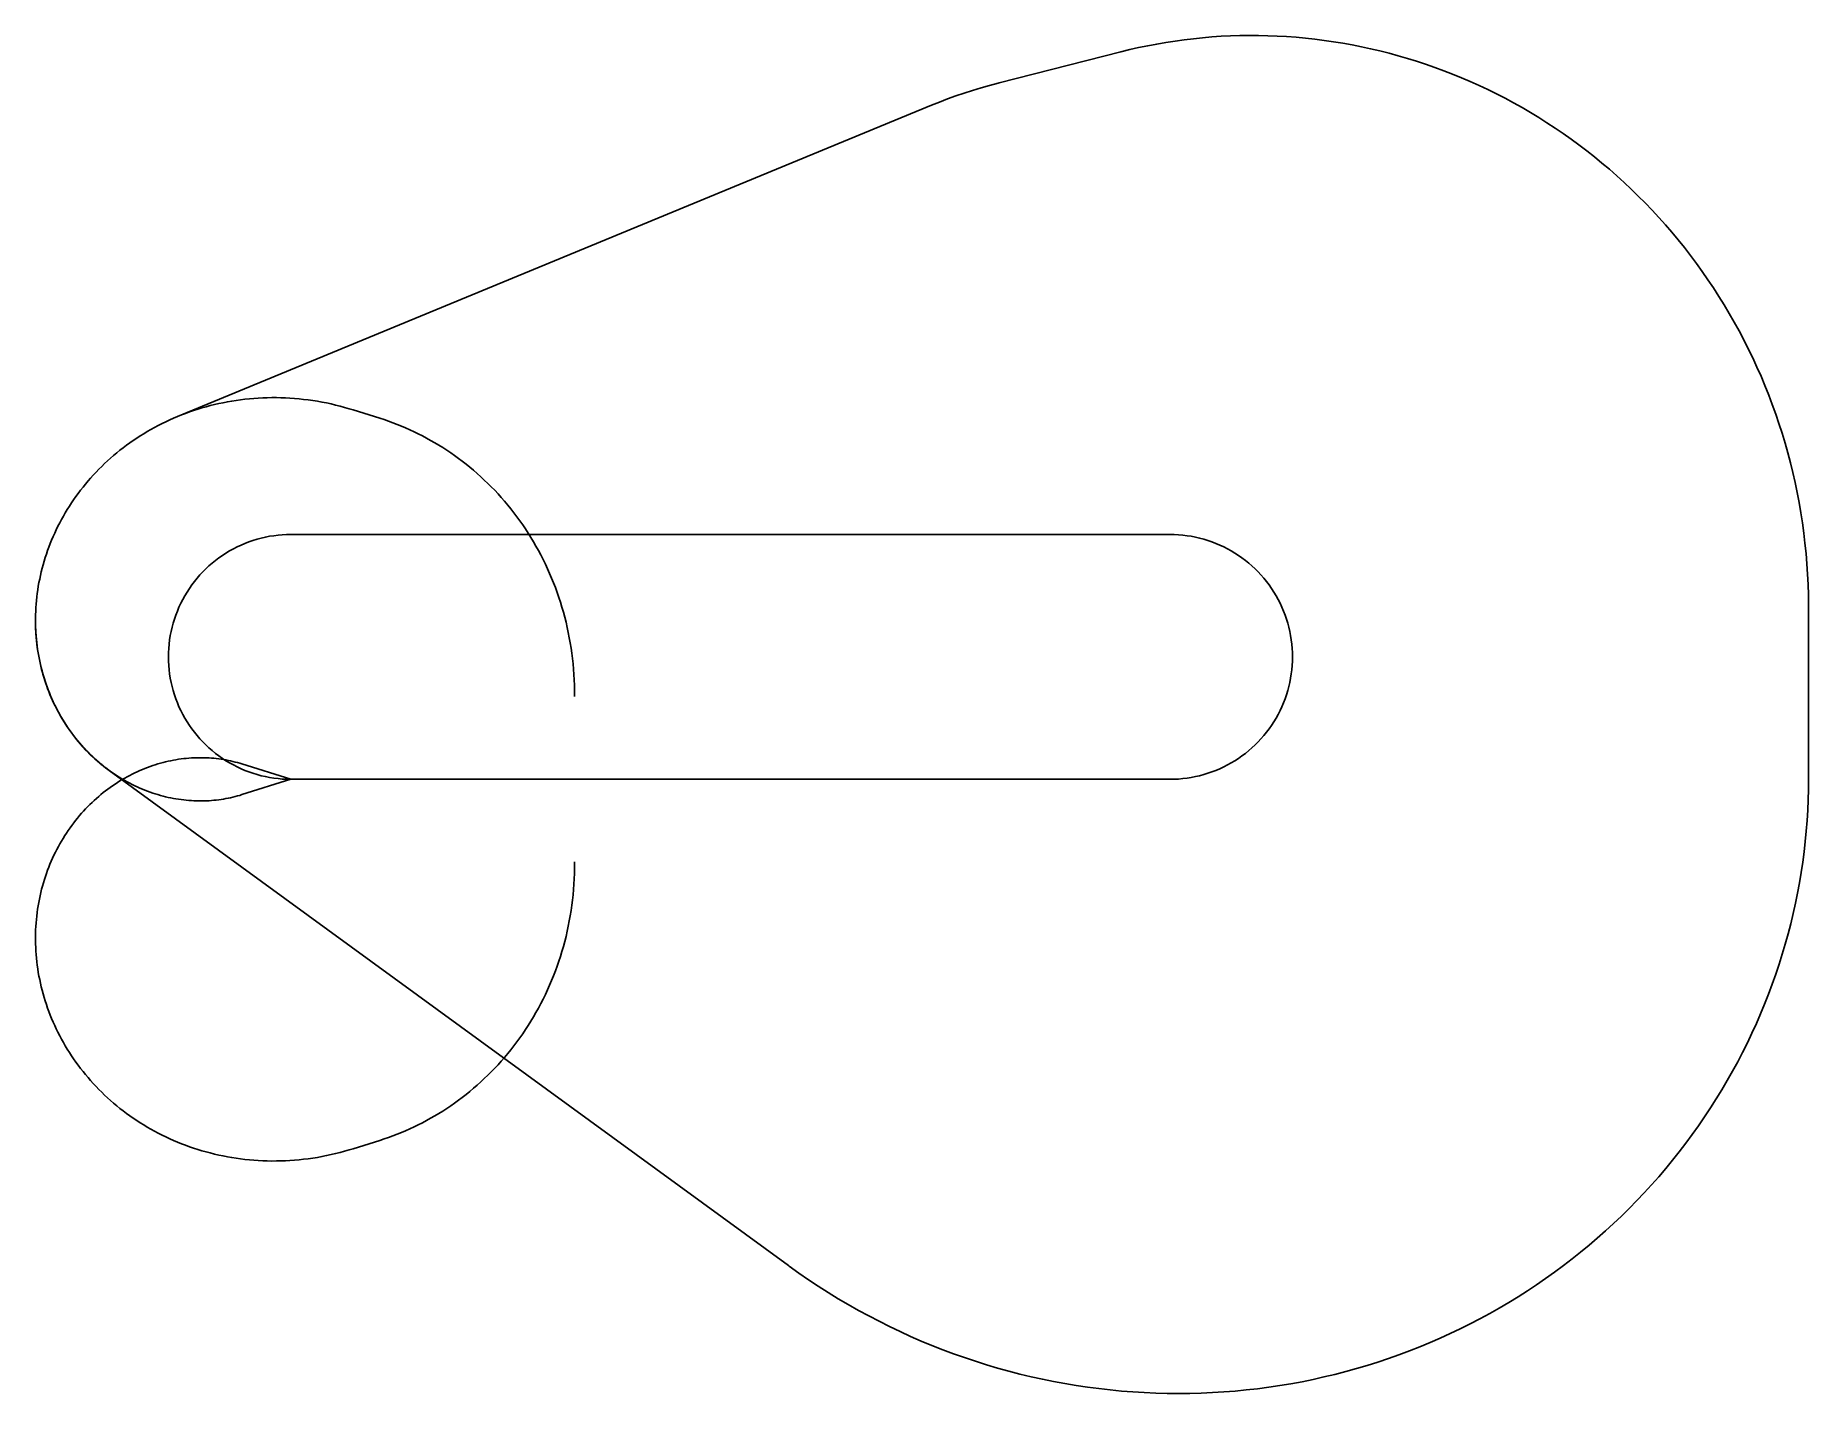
# Model space of a CAD drawing. Header units: metres. Extents: x -5992 to 35611, y -14410 to 17451.
import ezdxf

# ---------------------------------------------------------------- set-up
doc = ezdxf.new("R2010")
doc.units = ezdxf.units.M

msp = doc.modelspace()

# ---------------------------------------------------------------- linework, layer by layer
at = {"layer": 'NorminalTrack', "color": 1}
msp.add_lwpolyline([(0, 0), (0, 0), (-100, 2), (-200, 7), (-300, 16), (-400, 28), (-499, 44), (-597, 63), (-695, 85), (-792, 111), (-888, 141), (-982, 173), (-1076, 209), (-1168, 248), (-1259, 291), (-1348, 336), (-1436, 385), (-1522, 436), (-1606, 491), (-1688, 549), (-1768, 609), (-1846, 672), (-1922, 738), (-1995, 806), (-2066, 877), (-2134, 950), (-2200, 1026), (-2263, 1104), (-2324, 1184), (-2381, 1266), (-2436, 1350), (-2487, 1436), (-2536, 1524), (-2581, 1613), (-2624, 1704), (-2663, 1796), (-2699, 1890), (-2732, 1985), (-2761, 2080), (-2787, 2177), (-2809, 2275), (-2828, 2373), (-2844, 2472), (-2856, 2572), (-2865, 2672), (-2870, 2772), (-2872, 2872), (-2870, 2972), (-2865, 3072), (-2856, 3172), (-2844, 3272), (-2828, 3371), (-2809, 3469), (-2787, 3567), (-2761, 3664), (-2732, 3760), (-2699, 3854), (-2663, 3948), (-2624, 4040), (-2581, 4131), (-2536, 4220), (-2487, 4308), (-2436, 4394), (-2381, 4478), (-2324, 4560), (-2263, 4640), (-2200, 4718), (-2134, 4794), (-2066, 4867), (-1995, 4938), (-1922, 5006), (-1846, 5072), (-1768, 5135), (-1688, 5196), (-1606, 5253), (-1522, 5308), (-1436, 5359), (-1348, 5408), (-1259, 5454), (-1168, 5496), (-1076, 5535), (-982, 5571), (-888, 5604), (-792, 5633), (-695, 5659), (-597, 5681), (-499, 5701), (-400, 5716), (-300, 5728), (-200, 5737), (-100, 5742), (0, 5744), (0, 5744), (20629, 5744), (20629, 5744), (20729, 5742), (20829, 5737), (20929, 5728), (21029, 5716), (21128, 5701), (21226, 5681), (21324, 5659), (21421, 5633), (21517, 5604), (21611, 5571), (21705, 5535), (21797, 5496), (21888, 5454), (21977, 5408), (22065, 5359), (22151, 5308), (22235, 5253), (22317, 5196), (22397, 5135), (22475, 5072), (22551, 5006), (22624, 4938), (22695, 4867), (22763, 4794), (22829, 4718), (22892, 4640), (22953, 4560), (23010, 4478), (23065, 4394), (23116, 4308), (23165, 4220), (23210, 4131), (23253, 4040), (23292, 3948), (23328, 3854), (23361, 3760), (23390, 3664), (23416, 3567), (23438, 3469), (23457, 3371), (23473, 3272), (23485, 3172), (23494, 3072), (23499, 2972), (23501, 2872), (23499, 2772), (23494, 2672), (23485, 2572), (23473, 2472), (23457, 2373), (23438, 2275), (23416, 2177), (23390, 2080), (23361, 1985), (23328, 1890), (23292, 1796), (23253, 1704), (23210, 1613), (23165, 1524), (23116, 1436), (23065, 1350), (23010, 1266), (22953, 1184), (22892, 1104), (22829, 1026), (22763, 950), (22695, 877), (22624, 806), (22551, 738), (22475, 672), (22397, 609), (22317, 549), (22235, 491), (22151, 436), (22065, 385), (21977, 336), (21888, 291), (21797, 248), (21705, 209), (21611, 173), (21517, 141), (21421, 111), (21324, 85), (21226, 63), (21128, 44), (21029, 28), (20929, 16), (20829, 7), (20729, 2), (20629, 0), (0, 0)], dxfattribs=at)
at = {"layer": 'WindSpiral', "color": 5}
for points in [[(0, 0), (-1148, -360), (-1200, -376), (-1252, -391), (-1306, -405), (-1359, -419), (-1414, -431), (-1468, -443), (-1523, -453), (-1579, -463), (-1635, -472), (-1691, -480), (-1748, -487), (-1805, -493), (-1862, -498), (-1920, -502), (-1978, -505), (-2037, -506), (-2096, -507), (-2155, -507), (-2214, -506), (-2273, -504), (-2333, -501), (-2393, -497), (-2453, -491), (-2513, -485), (-2574, -477), (-2634, -469), (-2695, -459), (-2755, -448), (-2816, -437), (-2877, -424), (-2938, -409), (-2998, -394), (-3059, -378), (-3120, -360), (-3181, -342), (-3241, -322), (-3302, -301), (-3362, -279), (-3422, -256), (-3482, -231), (-3542, -206), (-3602, -179), (-3661, -152), (-3720, -123), (-3779, -93), (-3838, -61), (-3896, -29), (-3954, 4), (-4011, 39), (-4068, 75), (-4125, 112), (-4181, 150), (-4237, 189), (-4292, 229), (-4347, 271), (-4401, 313), (-4455, 357), (-4508, 402), (-4561, 447), (-4613, 494), (-4664, 542), (-4715, 591), (-4765, 641), (-4814, 693), (-4863, 745), (-4911, 798), (-4958, 852), (-5004, 908), (-5050, 964), (-5094, 1021), (-5138, 1080), (-5181, 1139), (-5223, 1199), (-5264, 1260), (-5304, 1322), (-5344, 1385), (-5382, 1449), (-5419, 1514), (-5455, 1579), (-5491, 1646), (-5525, 1713), (-5558, 1781), (-5590, 1850), (-5621, 1920), (-5651, 1991), (-5679, 2062), (-5707, 2134), (-5733, 2207), (-5759, 2280), (-5783, 2354), (-5805, 2429), (-5827, 2504), (-5847, 2580), (-5866, 2657), (-5884, 2734), (-5900, 2812), (-5915, 2890), (-5929, 2969), (-5942, 3048), (-5953, 3128), (-5962, 3208), (-5971, 3288), (-5978, 3369), (-5983, 3451), (-5988, 3532), (-5990, 3615), (-5992, 3697), (-5992, 3779), (-5990, 3862), (-5987, 3945), (-5983, 4029), (-5977, 4112), (-5969, 4196), (-5960, 4279), (-5950, 4363), (-5938, 4447), (-5925, 4531), (-5910, 4615), (-5893, 4699), (-5875, 4782), (-5856, 4866), (-5835, 4950), (-5813, 5033), (-5789, 5117), (-5763, 5200), (-5736, 5283), (-5707, 5366), (-5677, 5448), (-5645, 5531), (-5612, 5612), (-5578, 5694), (-5541, 5775), (-5504, 5856), (-5464, 5936), (-5423, 6016), (-5381, 6095), (-5337, 6174), (-5292, 6252), (-5245, 6330), (-5197, 6407), (-5147, 6484), (-5096, 6560), (-5043, 6635), (-4989, 6709), (-4933, 6783), (-4876, 6856), (-4818, 6928), (-4758, 6999), (-4697, 7069), (-4634, 7139), (-4570, 7207), (-4504, 7275), (-4437, 7342), (-4369, 7407), (-4300, 7472), (-4229, 7535), (-4157, 7598), (-4084, 7659), (-4009, 7720), (-3933, 7779), (-3856, 7837), (-3778, 7894), (-3698, 7949), (-3617, 8003), (-3535, 8056), (-3452, 8108), (-3368, 8159), (-3283, 8208), (-3197, 8255), (-3110, 8302), (-3021, 8346), (-2932, 8390), (-2841, 8432), (-2750, 8472), (-2658, 8511), (-2658, 8511), (15029, 15813), (15219, 15890), (15411, 15963), (15605, 16033), (15800, 16100), (15996, 16164), (16194, 16224), (16393, 16281), (16593, 16334), (16623, 16342), (19473, 17067), (19682, 17119), (19893, 17167), (20105, 17211), (20317, 17251), (20531, 17288), (20746, 17321), (20961, 17351), (21177, 17376), (21394, 17398), (21611, 17417), (21829, 17431), (22048, 17442), (22267, 17448), (22486, 17451), (22705, 17451), (22925, 17446), (23145, 17437), (23365, 17425), (23585, 17409), (23804, 17389), (24024, 17365), (24244, 17337), (24463, 17305), (24682, 17270), (24901, 17230), (25119, 17187), (25336, 17140), (25553, 17089), (25770, 17034), (25985, 16976), (26200, 16913), (26414, 16847), (26627, 16777), (26839, 16703), (27050, 16625), (27259, 16544), (27468, 16459), (27675, 16370), (27881, 16277), (28085, 16181), (28288, 16081), (28490, 15977), (28690, 15870), (28888, 15759), (29084, 15645), (29279, 15527), (29472, 15405), (29663, 15280), (29851, 15152), (30038, 15020), (30223, 14885), (30405, 14746), (30586, 14604), (30764, 14459), (30939, 14311), (31112, 14159), (31283, 14004), (31451, 13846), (31617, 13685), (31780, 13521), (31940, 13354), (32097, 13183), (32252, 13010), (32404, 12835), (32553, 12656), (32698, 12474), (32841, 12290), (32981, 12103), (33118, 11914), (33251, 11722), (33381, 11527), (33508, 11330), (33632, 11130), (33752, 10929), (33869, 10724), (33982, 10518), (34092, 10310), (34198, 10099), (34301, 9886), (34400, 9671), (34496, 9455), (34588, 9236), (34676, 9016), (34760, 8794), (34840, 8570), (34917, 8345), (34990, 8118), (35059, 7889), (35124, 7659), (35185, 7428), (35242, 7196), (35295, 6962), (35344, 6727), (35389, 6491), (35430, 6254), (35466, 6016), (35499, 5778), (35527, 5538), (35552, 5298), (35572, 5057), (35588, 4815), (35600, 4573), (35607, 4331), (35610, 4088), (35611, 4019), (35611, 4), (35609, -239), (35602, -482), (35592, -726), (35577, -969), (35557, -1213), (35534, -1456), (35506, -1699), (35474, -1942), (35438, -2185), (35398, -2427), (35353, -2668), (35304, -2909), (35250, -3150), (35193, -3390), (35131, -3629), (35065, -3867), (34995, -4104), (34920, -4340), (34842, -4575), (34759, -4809), (34672, -5042), (34581, -5273), (34486, -5503), (34386, -5731), (34283, -5958), (34175, -6184), (34064, -6407), (33948, -6629), (33829, -6849), (33705, -7068), (33578, -7284), (33447, -7498), (33311, -7710), (33172, -7920), (33030, -8128), (32883, -8333), (32733, -8536), (32579, -8737), (32421, -8935), (32260, -9131), (32096, -9323), (31927, -9514), (31756, -9701), (31581, -9885), (31402, -10067), (31220, -10246), (31035, -10421), (30847, -10594), (30655, -10763), (30461, -10930), (30263, -11093), (30062, -11252), (29858, -11409), (29652, -11562), (29442, -11711), (29230, -11857), (29015, -11999), (28797, -12138), (28577, -12273), (28354, -12404), (28129, -12531), (27901, -12655), (27671, -12775), (27439, -12891), (27204, -13003), (26968, -13111), (26729, -13214), (26488, -13314), (26245, -13410), (26000, -13501), (25754, -13589), (25506, -13672), (25256, -13750), (25004, -13825), (24751, -13895), (24497, -13961), (24241, -14022), (23984, -14079), (23726, -14132), (23466, -14180), (23206, -14223), (22944, -14263), (22682, -14297), (22419, -14327), (22155, -14352), (21890, -14373), (21625, -14389), (21360, -14401), (21093, -14408), (20827, -14410), (20560, -14408), (20293, -14401), (20026, -14389), (19759, -14373), (19492, -14352), (19226, -14326), (18959, -14296), (18693, -14261), (18427, -14221), (18162, -14177), (17897, -14128), (17633, -14074), (17369, -14016), (17106, -13953), (16845, -13885), (16584, -13812), (16324, -13736), (16065, -13654), (15808, -13568), (15552, -13477), (15297, -13382), (15044, -13282), (14792, -13178), (14542, -13069), (14294, -12956), (14047, -12838), (13802, -12716), (13559, -12590), (13318, -12459), (13080, -12324), (12843, -12185), (12609, -12041), (12377, -11893), (12147, -11741), (11920, -11585), (11695, -11425), (11675, -11410), (-4266, 210), (-4321, 251), (-4376, 293), (-4430, 336), (-4483, 380), (-4536, 425), (-4588, 472), (-4640, 519), (-4691, 568), (-4741, 617), (-4791, 668), (-4840, 720), (-4888, 773), (-4935, 826), (-4982, 881), (-5028, 937), (-5073, 994), (-5117, 1052), (-5160, 1110), (-5203, 1170), (-5245, 1231), (-5285, 1292), (-5325, 1355), (-5364, 1418), (-5401, 1483), (-5438, 1548), (-5474, 1614), (-5509, 1681), (-5542, 1749), (-5575, 1817), (-5606, 1887), (-5637, 1957), (-5666, 2028), (-5694, 2099), (-5721, 2172), (-5747, 2245), (-5771, 2319), (-5795, 2393), (-5817, 2468), (-5838, 2544), (-5857, 2620), (-5875, 2697), (-5893, 2774), (-5908, 2852), (-5923, 2931), (-5936, 3010), (-5948, 3090), (-5958, 3170), (-5967, 3250), (-5975, 3331), (-5981, 3412), (-5986, 3493), (-5989, 3575), (-5991, 3657), (-5992, 3733)], [(0, 0), (-1148, -360), (-1200, -376), (-1252, -391), (-1306, -405), (-1359, -419), (-1414, -431), (-1468, -443), (-1523, -453), (-1579, -463), (-1635, -472), (-1691, -480), (-1748, -487), (-1805, -493), (-1862, -498), (-1920, -502), (-1978, -505), (-2037, -506), (-2096, -507), (-2155, -507), (-2214, -506), (-2273, -504), (-2333, -501), (-2393, -497), (-2453, -491), (-2513, -485), (-2574, -477), (-2634, -469), (-2695, -459), (-2755, -448), (-2816, -437), (-2877, -424), (-2938, -409), (-2998, -394), (-3059, -378), (-3120, -360), (-3181, -342), (-3241, -322), (-3302, -301), (-3362, -279), (-3422, -256), (-3482, -231), (-3542, -206), (-3602, -179), (-3661, -152), (-3720, -123), (-3779, -93), (-3838, -61), (-3896, -29), (-3954, 4), (-4011, 39), (-4068, 75), (-4125, 112), (-4181, 150), (-4237, 189), (-4292, 229), (-4347, 271), (-4401, 313), (-4455, 357), (-4508, 402), (-4561, 447), (-4613, 494), (-4664, 542), (-4715, 591), (-4765, 641), (-4814, 693), (-4863, 745), (-4911, 798), (-4958, 852), (-5004, 908), (-5050, 964), (-5094, 1021), (-5138, 1080), (-5181, 1139), (-5223, 1199), (-5264, 1260), (-5304, 1322), (-5344, 1385), (-5382, 1449), (-5419, 1514), (-5455, 1579), (-5491, 1646), (-5525, 1713), (-5558, 1781), (-5590, 1850), (-5621, 1920), (-5651, 1991), (-5679, 2062), (-5707, 2134), (-5733, 2207), (-5759, 2280), (-5783, 2354), (-5805, 2429), (-5827, 2504), (-5847, 2580), (-5866, 2657), (-5884, 2734), (-5900, 2812), (-5915, 2890), (-5929, 2969), (-5942, 3048), (-5953, 3128), (-5962, 3208), (-5971, 3288), (-5978, 3369), (-5983, 3451), (-5988, 3532), (-5990, 3615), (-5992, 3697), (-5992, 3779), (-5990, 3862), (-5987, 3945), (-5983, 4029), (-5977, 4112), (-5969, 4196), (-5960, 4279), (-5950, 4363), (-5938, 4447), (-5925, 4531), (-5910, 4615), (-5893, 4699), (-5875, 4782), (-5856, 4866), (-5835, 4950), (-5813, 5033), (-5789, 5117), (-5763, 5200), (-5736, 5283), (-5707, 5366), (-5677, 5448), (-5645, 5531), (-5612, 5612), (-5578, 5694), (-5541, 5775), (-5504, 5856), (-5464, 5936), (-5423, 6016), (-5381, 6095), (-5337, 6174), (-5292, 6252), (-5245, 6330), (-5197, 6407), (-5147, 6484), (-5096, 6560), (-5043, 6635), (-4989, 6709), (-4933, 6783), (-4876, 6856), (-4818, 6928), (-4758, 6999), (-4697, 7069), (-4634, 7139), (-4570, 7207), (-4504, 7275), (-4437, 7342), (-4369, 7407), (-4300, 7472), (-4229, 7535), (-4157, 7598), (-4084, 7659), (-4009, 7720), (-3933, 7779), (-3856, 7837), (-3778, 7894), (-3698, 7949), (-3617, 8003), (-3535, 8056), (-3452, 8108), (-3368, 8159), (-3283, 8208), (-3197, 8255), (-3110, 8302), (-3021, 8346), (-2932, 8390), (-2841, 8432), (-2750, 8472), (-2658, 8511), (-2565, 8549), (-2471, 8585), (-2376, 8619), (-2280, 8652), (-2184, 8683), (-2086, 8713), (-1988, 8741), (-1889, 8767), (-1790, 8792), (-1690, 8815), (-1589, 8836), (-1488, 8856), (-1386, 8874), (-1283, 8890), (-1180, 8904), (-1076, 8917), (-972, 8928), (-868, 8937), (-763, 8944), (-658, 8949), (-552, 8953), (-446, 8955), (-340, 8954), (-234, 8953), (-127, 8949), (-20, 8943), (87, 8935), (194, 8926), (301, 8914), (408, 8901), (516, 8886), (623, 8869), (730, 8850), (837, 8829), (944, 8806), (1051, 8781), (1157, 8755), (1263, 8726), (1369, 8695), (1461, 8667), (2087, 8471), (2189, 8438), (2291, 8403), (2392, 8366), (2493, 8328), (2593, 8287), (2693, 8245), (2793, 8201), (2892, 8155), (2990, 8107), (3088, 8057), (3185, 8006), (3281, 7952), (3377, 7897), (3472, 7840), (3566, 7782), (3659, 7721), (3752, 7659), (3843, 7595), (3934, 7529), (4024, 7462), (4113, 7393), (4200, 7322), (4287, 7249), (4373, 7175), (4457, 7099), (4540, 7022), (4623, 6943), (4704, 6862), (4783, 6780), (4862, 6696), (4939, 6610), (5015, 6523), (5089, 6435), (5162, 6345), (5234, 6253), (5304, 6160), (5373, 6066), (5440, 5970), (5506, 5873), (5570, 5775), (5632, 5675), (5693, 5574), (5752, 5471), (5810, 5368), (5866, 5263), (5920, 5157), (5972, 5050), (6023, 4941), (6072, 4832), (6119, 4722), (6164, 4610), (6208, 4497), (6249, 4384), (6289, 4269), (6326, 4154), (6362, 4038), (6396, 3920), (6428, 3802), (6457, 3684), (6485, 3564), (6511, 3444), (6534, 3323), (6556, 3201), (6576, 3079), (6593, 2956), (6608, 2833), (6621, 2709), (6632, 2585), (6641, 2460), (6648, 2335), (6653, 2209), (6655, 2083), (6655, 1957), (6655, 1940)], [(0, 0), (-1148, 360), (-1200, 376), (-1252, 391), (-1306, 405), (-1359, 419), (-1414, 431), (-1468, 443), (-1523, 453), (-1579, 463), (-1635, 472), (-1691, 480), (-1748, 487), (-1805, 493), (-1862, 498), (-1920, 502), (-1978, 505), (-2037, 506), (-2096, 507), (-2155, 507), (-2214, 506), (-2273, 504), (-2333, 501), (-2393, 497), (-2453, 491), (-2513, 485), (-2574, 477), (-2634, 469), (-2695, 459), (-2755, 448), (-2816, 437), (-2877, 424), (-2938, 409), (-2998, 394), (-3059, 378), (-3120, 360), (-3181, 342), (-3241, 322), (-3302, 301), (-3362, 279), (-3422, 256), (-3482, 231), (-3542, 206), (-3602, 179), (-3661, 152), (-3720, 123), (-3779, 93), (-3838, 61), (-3896, 29), (-3954, -4), (-4011, -39), (-4068, -75), (-4125, -112), (-4181, -150), (-4237, -189), (-4292, -229), (-4347, -271), (-4401, -313), (-4455, -357), (-4508, -402), (-4561, -447), (-4613, -494), (-4664, -542), (-4715, -591), (-4765, -641), (-4814, -693), (-4863, -745), (-4911, -798), (-4958, -852), (-5004, -908), (-5050, -964), (-5094, -1021), (-5138, -1080), (-5181, -1139), (-5223, -1199), (-5264, -1260), (-5304, -1322), (-5344, -1385), (-5382, -1449), (-5419, -1514), (-5455, -1579), (-5491, -1646), (-5525, -1713), (-5558, -1781), (-5590, -1850), (-5621, -1920), (-5651, -1991), (-5679, -2062), (-5707, -2134), (-5733, -2207), (-5759, -2280), (-5783, -2354), (-5805, -2429), (-5827, -2504), (-5847, -2580), (-5866, -2657), (-5884, -2734), (-5900, -2812), (-5915, -2890), (-5929, -2969), (-5942, -3048), (-5953, -3128), (-5962, -3208), (-5971, -3288), (-5978, -3369), (-5983, -3451), (-5988, -3532), (-5990, -3615), (-5992, -3697), (-5992, -3779), (-5990, -3862), (-5987, -3945), (-5983, -4029), (-5977, -4112), (-5969, -4196), (-5960, -4279), (-5950, -4363), (-5938, -4447), (-5925, -4531), (-5910, -4615), (-5893, -4699), (-5875, -4782), (-5856, -4866), (-5835, -4950), (-5813, -5033), (-5789, -5117), (-5763, -5200), (-5736, -5283), (-5707, -5366), (-5677, -5448), (-5645, -5531), (-5612, -5612), (-5578, -5694), (-5541, -5775), (-5504, -5856), (-5464, -5936), (-5423, -6016), (-5381, -6095), (-5337, -6174), (-5292, -6252), (-5245, -6330), (-5197, -6407), (-5147, -6484), (-5096, -6560), (-5043, -6635), (-4989, -6709), (-4933, -6783), (-4876, -6856), (-4818, -6928), (-4758, -6999), (-4697, -7069), (-4634, -7139), (-4570, -7207), (-4504, -7275), (-4437, -7342), (-4369, -7407), (-4300, -7472), (-4229, -7535), (-4157, -7598), (-4084, -7659), (-4009, -7720), (-3933, -7779), (-3856, -7837), (-3778, -7894), (-3698, -7949), (-3617, -8003), (-3535, -8056), (-3452, -8108), (-3368, -8159), (-3283, -8208), (-3197, -8255), (-3110, -8302), (-3021, -8346), (-2932, -8390), (-2841, -8432), (-2750, -8472), (-2658, -8511), (-2565, -8549), (-2471, -8585), (-2376, -8619), (-2280, -8652), (-2184, -8683), (-2086, -8713), (-1988, -8741), (-1889, -8767), (-1790, -8792), (-1690, -8815), (-1589, -8836), (-1488, -8856), (-1386, -8874), (-1283, -8890), (-1180, -8904), (-1076, -8917), (-972, -8928), (-868, -8937), (-763, -8944), (-658, -8949), (-552, -8953), (-446, -8955), (-340, -8954), (-234, -8953), (-127, -8949), (-20, -8943), (87, -8935), (194, -8926), (301, -8914), (408, -8901), (516, -8886), (623, -8869), (730, -8850), (837, -8829), (944, -8806), (1051, -8781), (1157, -8755), (1263, -8726), (1369, -8695), (1461, -8667), (2087, -8471), (2189, -8438), (2291, -8403), (2392, -8366), (2493, -8328), (2593, -8287), (2693, -8245), (2793, -8201), (2892, -8155), (2990, -8107), (3088, -8057), (3185, -8006), (3281, -7952), (3377, -7897), (3472, -7840), (3566, -7782), (3659, -7721), (3752, -7659), (3843, -7595), (3934, -7529), (4024, -7462), (4113, -7393), (4200, -7322), (4287, -7249), (4373, -7175), (4457, -7099), (4540, -7022), (4623, -6943), (4704, -6862), (4783, -6780), (4862, -6696), (4939, -6610), (5015, -6523), (5089, -6435), (5162, -6345), (5234, -6253), (5304, -6160), (5373, -6066), (5440, -5970), (5506, -5873), (5570, -5775), (5632, -5675), (5693, -5574), (5752, -5471), (5810, -5368), (5866, -5263), (5920, -5157), (5972, -5050), (6023, -4941), (6072, -4832), (6119, -4722), (6164, -4610), (6208, -4497), (6249, -4384), (6289, -4269), (6326, -4154), (6362, -4038), (6396, -3920), (6428, -3802), (6457, -3684), (6485, -3564), (6511, -3444), (6534, -3323), (6556, -3201), (6576, -3079), (6593, -2956), (6608, -2833), (6621, -2709), (6632, -2585), (6641, -2460), (6648, -2335), (6653, -2209), (6655, -2083), (6655, -1957), (6655, -1940)]]:
    msp.add_lwpolyline(points, dxfattribs=at)

doc.saveas('drawing.dxf')
